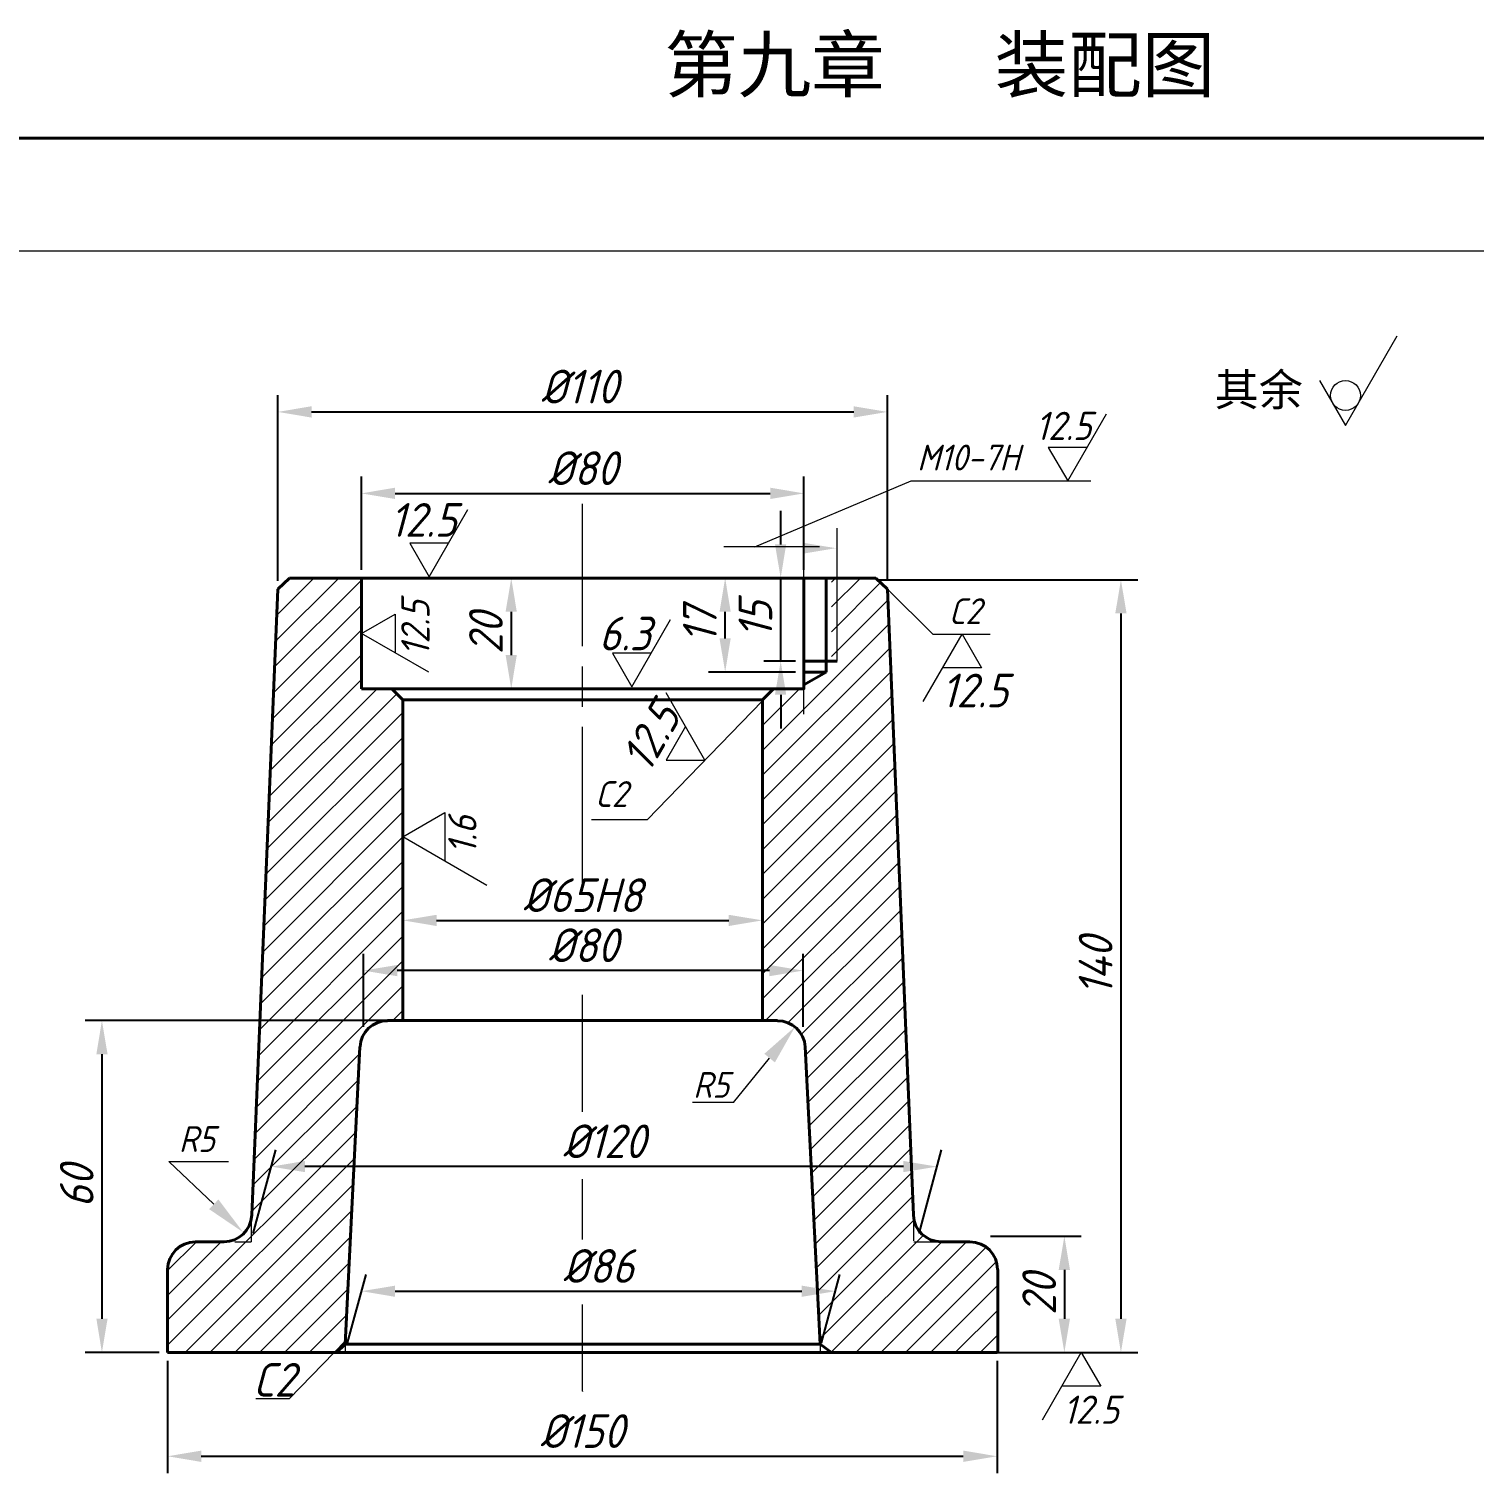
# Model space of a CAD drawing. Header units: millimetres. Extents: x 12 to 344, y 43 to 268.
# Drawn here: x 105.7 to 213, y 161 to 268.3 of the extents above; entities that cross this region are included whole.
import ezdxf

# ---------------------------------------------------------------- set-up
doc = ezdxf.new("R2010")
doc.units = ezdxf.units.MM
doc.header["$LTSCALE"] = 0.5
doc.linetypes.add('ACAD_ISO08W100', pattern=[36, 24, -3, 6, -3])
doc.layers.get('0').update_dxf_attribs({"lineweight": 15})
doc.layers.get('Defpoints').update_dxf_attribs({"lineweight": 15})
for name, color, linetype, lineweight in [('Layer1', 7, 'Continuous', 13), ('Layer2', 7, 'Continuous', 40), ('Layer3', 7, 'Continuous', 13), ('Layer4', 7, 'Continuous', 18), ('粗', 7, 'Continuous', 40), ('粗线', 7, 'Continuous', 40), ('细线', 7, 'Continuous', 13)]:
    doc.layers.add(name, color=color, linetype=linetype, lineweight=lineweight)
doc.layers.add('细实线', color=7, linetype='Continuous')
doc.styles.add('style3', font='SIMFANG.TTF', dxfattribs={"height": 2.5})
doc.styles.add('字母与数字', font='isocp.shx', dxfattribs={"oblique": 15, "height": 2.5})
doc.dimstyles.new('ISO-25', dxfattribs={"dimtxt": 2.5, "dimasz": 2.5, "dimexe": 1.25, "dimexo": 0.625, "dimtad": 1, "dimdec": 0, "dimdsep": 46, "dimtxsty": '字母与数字', "dimcen": 2.5, "dimadec": 0, "dimazin": 0, "dimtfac": 1, "dimtdec": 0, "dimtmove": 0, "dimatfit": 3, "dimfxl": 0, "dimarcsym": 0})

# ---------------------------------------------------------------- blocks, each defined once
blk = doc.blocks.new('*D25')
at = {"layer": 'Defpoints', "color": 0}
for p in [(123.73, 183.77), (122.24, 178.18), (171.66, 178.18)]:
    blk.add_point(p, dxfattribs=at)
at = {"layer": '细线', "color": 0, "lineweight": -2}
for p, q in [((122.4, 178.81), (124.07, 185.02)), ((171.83, 178.81), (173.49, 185.02)), ((170.66, 183.77), (126.23, 183.77))]:
    blk.add_line(p, q, dxfattribs=at)
at = {"layer": '细线', "color": 0}
for points in [[(126.23, 184.19), (126.23, 183.36), (123.73, 183.77)], [(170.66, 184.19), (170.66, 183.36), (173.16, 183.77)]]:
    blk.add_solid(points, dxfattribs=at)
at = {"layer": '细线', "color": 0, "insert": (148.45, 185.65), "char_height": 2.5, "attachment_point": 5, "style": '字母与数字'}
blk.add_mtext('%%C120', dxfattribs=at)
blk = doc.blocks.new('*D26')
at = {"layer": 'Defpoints', "color": 0}
for p in [(168.11, 227.35), (176.36, 169.97), (186.81, 169.97)]:
    blk.add_point(p, dxfattribs=at)
at = {"layer": '细线', "color": 0, "lineweight": -2}
for p, q in [((168.73, 227.35), (188.06, 227.35)), ((186.81, 224.85), (186.81, 172.47)), ((176.98, 169.97), (188.06, 169.97))]:
    blk.add_line(p, q, dxfattribs=at)
at = {"layer": '细线', "color": 0}
for points in [[(186.39, 224.85), (187.23, 224.85), (186.81, 227.35)], [(186.39, 172.47), (187.23, 172.47), (186.81, 169.97)]]:
    blk.add_solid(points, dxfattribs=at)
at = {"layer": '细线', "color": 0, "insert": (184.93, 198.66), "char_height": 2.5, "attachment_point": 5, "rotation": 90, "style": '字母与数字'}
blk.add_mtext('140', dxfattribs=at)
blk = doc.blocks.new('*D27')
at = {"layer": 'Defpoints', "color": 0}
for p in [(163.28, 233.77), (130.42, 227.48), (163.28, 227.48)]:
    blk.add_point(p, dxfattribs=at)
at = {"layer": '细线', "color": 0, "lineweight": -2}
for p, q in [((130.42, 228.1), (130.42, 235.02)), ((163.28, 228.1), (163.28, 235.02)), ((132.92, 233.77), (160.78, 233.77))]:
    blk.add_line(p, q, dxfattribs=at)
at = {"layer": '细线', "color": 0}
for points in [[(132.92, 234.19), (132.92, 233.35), (130.42, 233.77)], [(160.78, 234.19), (160.78, 233.35), (163.28, 233.77)]]:
    blk.add_solid(points, dxfattribs=at)
at = {"layer": '细线', "color": 0, "insert": (146.85, 235.64), "char_height": 2.5, "attachment_point": 5, "style": '字母与数字'}
blk.add_mtext('%%C80', dxfattribs=at)
blk = doc.blocks.new('*D28')
at = {"layer": 'Defpoints', "color": 0}
for p in [(160.2, 202.06), (133.5, 194.62), (160.2, 194.62)]:
    blk.add_point(p, dxfattribs=at)
at = {"layer": '细线', "color": 0, "lineweight": -2}
for p, q in [((133.5, 195.24), (133.5, 203.31)), ((160.2, 195.24), (160.2, 203.31)), ((136, 202.06), (157.7, 202.06))]:
    blk.add_line(p, q, dxfattribs=at)
at = {"layer": '细线', "color": 0}
for points in [[(136, 202.47), (136, 201.64), (133.5, 202.06)], [(157.7, 202.47), (157.7, 201.64), (160.2, 202.06)]]:
    blk.add_solid(points, dxfattribs=at)
at = {"layer": '细线', "color": 0, "insert": (146.85, 203.93), "char_height": 2.5, "attachment_point": 5, "style": '字母与数字'}
blk.add_mtext('%%C65H8', dxfattribs=at)
blk = doc.blocks.new('*D29')
at = {"layer": 'Defpoints', "color": 0}
for p in [(130.59, 198.33), (130.59, 193.52), (163.21, 193.52)]:
    blk.add_point(p, dxfattribs=at)
at = {"layer": '细线', "color": 0, "lineweight": -2}
for p, q in [((130.59, 194.15), (130.59, 199.58)), ((163.21, 194.15), (163.21, 199.58)), ((160.71, 198.33), (133.09, 198.33))]:
    blk.add_line(p, q, dxfattribs=at)
at = {"layer": '细线', "color": 0}
for points in [[(133.09, 198.75), (133.09, 197.91), (130.59, 198.33)], [(160.71, 198.75), (160.71, 197.91), (163.21, 198.33)]]:
    blk.add_solid(points, dxfattribs=at)
at = {"layer": '细线', "color": 0, "insert": (146.9, 200.21), "char_height": 2.5, "attachment_point": 5, "style": '字母与数字'}
blk.add_mtext('%%C80', dxfattribs=at)
blk = doc.blocks.new('*D30')
at = {"layer": 'Defpoints', "color": 0}
for p in [(165.62, 174.52), (129.23, 170.05), (164.42, 170.05)]:
    blk.add_point(p, dxfattribs=at)
at = {"layer": '细线', "color": 0, "lineweight": -2}
for p, q in [((129.4, 170.68), (130.77, 175.77)), ((164.59, 170.68), (165.95, 175.77)), ((132.93, 174.52), (163.12, 174.52))]:
    blk.add_line(p, q, dxfattribs=at)
at = {"layer": '细线', "color": 0}
for points in [[(132.93, 174.93), (132.93, 174.1), (130.43, 174.52)], [(163.12, 174.93), (163.12, 174.1), (165.62, 174.52)]]:
    blk.add_solid(points, dxfattribs=at)
at = {"layer": '细线', "color": 0, "insert": (148.02, 176.39), "char_height": 2.5, "attachment_point": 5, "style": '字母与数字'}
blk.add_mtext('%%C86', dxfattribs=at)
blk = doc.blocks.new('*D31')
at = {"layer": 'Defpoints', "color": 0}
for p in [(169.47, 239.82), (124.22, 226.66), (169.47, 226.66)]:
    blk.add_point(p, dxfattribs=at)
at = {"layer": '细线', "color": 0, "lineweight": -2}
for p, q in [((124.22, 227.28), (124.22, 241.07)), ((169.47, 227.28), (169.47, 241.07)), ((126.72, 239.82), (166.97, 239.82))]:
    blk.add_line(p, q, dxfattribs=at)
at = {"layer": '细线', "color": 0}
for points in [[(126.72, 240.24), (126.72, 239.4), (124.22, 239.82)], [(166.97, 240.24), (166.97, 239.4), (169.47, 239.82)]]:
    blk.add_solid(points, dxfattribs=at)
at = {"layer": '细线', "color": 0, "insert": (146.62, 241.7), "char_height": 2.5, "attachment_point": 5, "style": '字母与数字'}
blk.add_mtext('%%C110', dxfattribs=at)
blk = doc.blocks.new('*D32')
at = {"layer": 'Defpoints', "color": 0}
for p in [(161.55, 227.48), (163.28, 227.48), (163.28, 221.32)]:
    blk.add_point(p, dxfattribs=at)
at = {"layer": '细线', "color": 0, "lineweight": -2}
for p, q in [((161.55, 229.98), (161.55, 232.48)), ((162.65, 227.48), (160.3, 227.48)), ((161.55, 221.32), (161.55, 227.48)), ((162.65, 221.32), (160.3, 221.32)), ((161.55, 218.82), (161.55, 216.32))]:
    blk.add_line(p, q, dxfattribs=at)
at = {"layer": '细线', "color": 0}
for points in [[(161.13, 229.98), (161.96, 229.98), (161.55, 227.48)], [(161.13, 218.82), (161.96, 218.82), (161.55, 221.32)]]:
    blk.add_solid(points, dxfattribs=at)
at = {"layer": '细线', "color": 0, "insert": (159.67, 224.4), "char_height": 2.5, "attachment_point": 5, "rotation": 90, "style": '字母与数字'}
blk.add_mtext('15', dxfattribs=at)
blk = doc.blocks.new('*D33')
at = {"layer": 'Defpoints', "color": 0}
for p in [(157.43, 227.48), (163.28, 227.48), (163.28, 220.5)]:
    blk.add_point(p, dxfattribs=at)
at = {"layer": '细线', "color": 0, "lineweight": -2}
for p, q in [((162.65, 227.48), (156.18, 227.48)), ((157.43, 223), (157.43, 224.98)), ((162.65, 220.5), (156.18, 220.5))]:
    blk.add_line(p, q, dxfattribs=at)
at = {"layer": '细线', "color": 0}
for points in [[(157.01, 224.98), (157.84, 224.98), (157.43, 227.48)], [(157.01, 223), (157.84, 223), (157.43, 220.5)]]:
    blk.add_solid(points, dxfattribs=at)
at = {"layer": '细线', "color": 0, "insert": (155.55, 223.99), "char_height": 2.5, "attachment_point": 5, "rotation": 90, "style": '字母与数字'}
blk.add_mtext('17', dxfattribs=at)
blk = doc.blocks.new('*D34')
at = {"layer": 'Defpoints', "color": 0}
for p in [(130.42, 227.48), (130.42, 219.26), (141.55, 219.26)]:
    blk.add_point(p, dxfattribs=at)
at = {"layer": '细线', "color": 0, "lineweight": -2}
for p, q in [((131.04, 227.48), (142.8, 227.48)), ((141.55, 224.98), (141.55, 221.76)), ((131.04, 219.26), (142.8, 219.26))]:
    blk.add_line(p, q, dxfattribs=at)
at = {"layer": '细线', "color": 0}
for points in [[(141.13, 224.98), (141.96, 224.98), (141.55, 227.48)], [(141.13, 221.76), (141.96, 221.76), (141.55, 219.26)]]:
    blk.add_solid(points, dxfattribs=at)
at = {"layer": '细线', "color": 0, "insert": (139.67, 223.37), "char_height": 2.5, "attachment_point": 5, "rotation": 90, "style": '字母与数字'}
blk.add_mtext('20', dxfattribs=at)
blk = doc.blocks.new('*D35')
at = {"layer": 'Defpoints', "color": 0}
for p in [(133.5, 194.62), (111.16, 169.97), (116.04, 169.97)]:
    blk.add_point(p, dxfattribs=at)
at = {"layer": '细线', "color": 0, "lineweight": -2}
for p, q in [((132.87, 194.62), (109.91, 194.62)), ((111.16, 192.12), (111.16, 172.47)), ((115.42, 169.97), (109.91, 169.97))]:
    blk.add_line(p, q, dxfattribs=at)
at = {"layer": '细线', "color": 0}
for points in [[(110.75, 192.12), (111.58, 192.12), (111.16, 194.62)], [(110.75, 172.47), (111.58, 172.47), (111.16, 169.97)]]:
    blk.add_solid(points, dxfattribs=at)
at = {"layer": '细线', "color": 0, "insert": (109.29, 182.3), "char_height": 2.5, "attachment_point": 5, "rotation": 90, "style": '字母与数字'}
blk.add_mtext('60', dxfattribs=at)
blk = doc.blocks.new('*D36')
at = {"layer": 'Defpoints', "color": 0}
for p in [(176.5, 178.6), (176.36, 169.97), (182.61, 169.97)]:
    blk.add_point(p, dxfattribs=at)
at = {"layer": '细线', "color": 0, "lineweight": -2}
for p, q in [((177.13, 178.6), (183.86, 178.6)), ((182.61, 176.1), (182.61, 172.47)), ((176.98, 169.97), (183.86, 169.97))]:
    blk.add_line(p, q, dxfattribs=at)
at = {"layer": '细线', "color": 0}
for points in [[(182.19, 176.1), (183.03, 176.1), (182.61, 178.6)], [(182.19, 172.47), (183.03, 172.47), (182.61, 169.97)]]:
    blk.add_solid(points, dxfattribs=at)
at = {"layer": '细线', "color": 0, "insert": (180.74, 174.29), "char_height": 2.5, "attachment_point": 5, "rotation": 90, "style": '字母与数字'}
blk.add_mtext('20', dxfattribs=at)
blk = doc.blocks.new('*D39')
at = {"layer": 'Defpoints', "color": 0, "linetype": 'Continuous'}
for p in [(116.04, 169.97), (177.61, 169.97), (177.61, 162.26)]:
    blk.add_point(p, dxfattribs=at)
at = {"layer": 'Layer3', "color": 0, "linetype": 'Continuous', "lineweight": -2}
for p, q in [((116.04, 169.35), (116.04, 161.01)), ((177.61, 169.35), (177.61, 161.01)), ((118.54, 162.26), (175.11, 162.26))]:
    blk.add_line(p, q, dxfattribs=at)
at = {"layer": 'Layer3', "color": 0, "linetype": 'Continuous'}
for points in [[(118.54, 162.68), (118.54, 161.84), (116.04, 162.26)], [(175.11, 162.68), (175.11, 161.84), (177.61, 162.26)]]:
    blk.add_solid(points, dxfattribs=at)
at = {"layer": 'Layer3', "color": 0, "linetype": 'Continuous', "insert": (146.82, 164.13), "char_height": 2.5, "attachment_point": 5, "style": '字母与数字'}
blk.add_mtext('%%c150', dxfattribs=at)

msp = doc.modelspace()

# ---------------------------------------------------------------- hatches: boundary and pattern name
at = {"layer": 'Layer3'}
h = msp.add_hatch(dxfattribs=at)
h.set_pattern_fill('ANSI31', color=256, scale=0.41076, style=0)
h.set_pattern_definition([(45, (146.8481, 169.9722), (-0.922183, 0.922183), [])])
h.paths.add_polyline_path([(133.5, 218.44), (132.68, 219.26), (130.42, 219.26), (130.42, 227.48), (125.08, 227.48), (124.22, 226.66), (122.28, 180.16, -0.402069), (120.23, 178.19), (118.09, 178.19, 0.414214), (116.04, 176.13), (116.04, 169.97), (128.57, 169.97), (129.22, 170.59), (130.32, 192.67, -0.399656), (132.37, 194.62), (133.5, 194.62)])
h.paths.add_polyline_path([(164.92, 220.5), (163.28, 219.55), (163.28, 219.26), (161.02, 219.26), (160.2, 218.44), (160.2, 194.62), (161.32, 194.62, -0.399656), (163.38, 192.67), (164.48, 170.59), (165.33, 169.97), (177.66, 169.97), (177.66, 176.13, 0.414214), (175.6, 178.19), (173.46, 178.19, -0.402069), (171.41, 180.16), (169.47, 226.66), (168.62, 227.48), (165.33, 227.48), (165.33, 222.55), (165.33, 221.32), (164.92, 221.32)])

# ---------------------------------------------------------------- linework, layer by layer
for p, q in [((12.18, 251.79), (342.18, 251.79)), ((203.48, 238.82), (207.32, 245.47)), ((201.56, 242.15), (203.48, 238.82)), ((182.86, 234.69), (185.74, 239.68)), ((181.42, 237.18), (182.86, 234.69)), ((184.3, 237.18), (181.42, 237.18)), ((135.45, 227.57), (138.33, 232.56)), ((134.01, 230.07), (135.45, 227.57)), ((136.89, 230.07), (134.01, 230.07)), ((130.44, 223.36), (132.93, 224.8)), ((132.93, 224.8), (132.93, 221.92)), ((150.5, 219.41), (153.38, 224.4)), ((135.42, 220.48), (130.44, 223.36)), ((172.14, 218.32), (175.02, 223.31)), ((175.02, 223.31), (176.46, 220.81)), ((149.06, 221.91), (150.5, 219.41)), ((151.94, 221.91), (149.06, 221.91)), ((176.46, 220.81), (173.58, 220.81)), ((155.93, 213.96), (153.05, 218.95)), ((154.49, 216.46), (153.05, 213.96)), ((153.05, 213.96), (155.93, 213.96)), ((133.5, 208.26), (136.62, 210.06)), ((136.62, 210.06), (136.62, 206.46)), ((139.73, 204.66), (133.5, 208.26)), ((180.99, 164.97), (183.87, 169.96)), ((183.87, 169.96), (185.31, 167.46)), ((185.31, 167.46), (182.43, 167.46))]:
    msp.add_line(p, q)
at = {"linetype": 'ACAD_ISO08W100'}
for p, q in [((163.28, 217.37), (163.28, 229.37)), ((146.85, 187.84), (146.85, 196.53)), ((146.85, 178.36), (146.85, 182.85)), ((146.85, 167.1), (146.85, 173.53)), ((146.85, 167.1), (146.85, 167.07))]:
    msp.add_line(p, q, dxfattribs=at)
at = {"layer": 'Layer1'}
for p, q in [((165.75, 222.55), (165.75, 227.47)), ((165.75, 221.32), (165.75, 222.55)), ((158.04, 188.53), (155, 188.53))]:
    msp.add_line(p, q, dxfattribs=at)
for points in [[(160.34, 192.15), (161.12, 191.51), (162.62, 194.16)], [(119.81, 181.33), (119.12, 180.61), (121.64, 178.9)]]:
    msp.add_solid(points, dxfattribs=at)
at = {"layer": 'Layer2'}
for p, q in [((124.22, 226.66), (125.08, 227.48)), ((125.08, 227.48), (168.62, 227.48)), ((130.42, 227.48), (130.42, 219.26)), ((138.63, 227.48), (159.17, 227.48)), ((163.28, 219.26), (163.28, 227.48)), ((164.92, 222.55), (164.92, 227.47)), ((168.62, 227.48), (169.47, 226.66)), ((122.28, 180.16), (124.22, 226.66)), ((169.47, 226.66), (171.41, 180.16)), ((164.92, 222.55), (164.92, 220.5)), ((163.28, 221.32), (165.75, 221.32)), ((164.92, 220.5), (163.28, 220.5)), ((163.28, 219.55), (164.92, 220.5)), ((130.42, 219.26), (133.5, 219.26)), ((133.5, 218.44), (132.68, 219.26)), ((133.5, 219.26), (160.2, 219.26)), ((160.2, 218.44), (161.02, 219.26)), ((133.5, 218.44), (133.5, 194.62)), ((133.5, 218.44), (160.2, 218.44)), ((160.2, 218.44), (160.2, 194.62)), ((132.37, 194.62), (136.58, 194.62)), ((161.32, 194.62), (157.12, 194.62)), ((129.22, 170.59), (130.32, 192.67)), ((163.38, 192.67), (164.48, 170.59)), ((118.09, 178.19), (120.23, 178.19)), ((173.46, 178.19), (175.6, 178.19)), ((116.04, 169.97), (116.04, 176.13)), ((177.66, 176.13), (177.66, 169.97)), ((128.57, 169.97), (177.61, 169.97)), ((129.22, 170.59), (164.54, 170.59)), ((164.48, 170.59), (165.33, 169.97))]:
    msp.add_line(p, q, dxfattribs=at)
msp.add_lwpolyline([(163.28, 219.78), (163.28, 219.26), (160.2, 219.26)], dxfattribs=at)
for centre, start, end in [((132.37, 192.56), 90, 177.1376), ((161.32, 192.56), 2.8624, 90), ((120.23, 180.24), 270, 357.6141), ((173.46, 180.24), 182.3859, 270), ((118.09, 176.13), 90, 180), ((175.6, 176.13), 0, 90)]:
    msp.add_arc(centre, 2.05, start, end, dxfattribs=at)
at = {"layer": 'Layer3'}
msp.add_line((146.85, 227.48), (159.17, 227.48), dxfattribs=at)
at = {"layer": 'Layer4'}
for p, q in [((172.85, 223.32), (177.11, 223.32)), ((163.28, 219.26), (160.2, 219.26)), ((163.28, 219.26), (160.2, 219.26)), ((163.28, 219.26), (163.28, 219.78)), ((160.2, 218.36), (151.63, 209.53)), ((151.63, 209.53), (147.5, 209.53)), ((171.44, 178.27), (171.44, 180.35)), ((171.44, 178.18), (173.23, 178.18)), ((164.48, 170.59), (164.48, 170.05))]:
    msp.add_line(p, q, dxfattribs=at)
msp.add_solid([(163.19, 230.11), (165.65, 229.7), (163.19, 229.29)], dxfattribs=at)
at = {"layer": '粗'}
for p, q in [((136.58, 194.62), (157.12, 194.62)), ((128.57, 169.97), (116.04, 169.97)), ((129.22, 170.59), (128.57, 169.97))]:
    msp.add_line(p, q, dxfattribs=at)
at = {"layer": '粗线'}
msp.add_line((342.18, 260.16), (12.18, 260.16), dxfattribs=at)
at = {"layer": '细线'}
for p, q in [((159.62, 229.8), (171.23, 234.69)), ((171.23, 234.69), (184.57, 234.69)), ((165.75, 227.19), (165.75, 231.18)), ((164.44, 229.8), (157.33, 229.8)), ((169.47, 226.66), (172.85, 223.32)), ((158.04, 188.53), (160.73, 191.83)), ((116.12, 184.16), (120.57, 184.16)), ((116.12, 184.16), (119.46, 180.97)), ((122.24, 180.56), (122.24, 178.18)), ((121.04, 178.18), (122.24, 178.18)), ((129.23, 170.79), (129.23, 170.05)), ((128.4, 169.97), (125.07, 166.53)), ((125.07, 166.53), (122.58, 166.53))]:
    msp.add_line(p, q, dxfattribs=at)
at = {"layer": '细线', "linetype": 'ACAD_ISO08W100'}
msp.add_line((146.85, 204.42), (146.85, 233), dxfattribs=at)
at = {"layer": '细线', "linetype": 'Continuous'}
msp.add_circle((203.48, 241.04), 1.11, dxfattribs=at)

# ---------------------------------------------------------------- texts
at = {"width": 9.3225, "attachment_point": 1, "style": '字母与数字'}
for s, insert, char_height in [('12.5', (180.46, 239.83), 2.1), ('12.5', (132.54, 233.05), 2.5), ('6.3', (148.05, 224.61), 2.5), ('12.5', (173.48, 220.38), 2.5), ('12.5', (182.5, 166.77), 2.1)]:
    msp.add_mtext(s, dxfattribs=dict(at, insert=insert, char_height=char_height))
at = {"char_height": 2.1, "width": 9.3225, "attachment_point": 1, "rotation": 90, "style": '字母与数字'}
for s, insert in [('12.5', (133.38, 221.67)), ('1.6', (136.87, 206.97))]:
    msp.add_mtext(s, dxfattribs=dict(at, insert=insert))
at = {"layer": '粗线', "insert": (152.91, 267.61), "char_height": 4, "width": 306.2828, "attachment_point": 1}
msp.add_mtext('{\\fSimHei|b0|i0|c134|p2;第九章   装配图}', dxfattribs=at)
at = {"layer": '细实线', "linetype": 'Continuous', "insert": (149.59, 214.18), "char_height": 2.5, "width": 4.3226, "attachment_point": 1, "rotation": 60, "style": '字母与数字'}
msp.add_mtext('12.5', dxfattribs=at)
at = {"layer": '细线', "linetype": 'Continuous', "insert": (193.77, 242.67), "char_height": 2, "width": 8.1445, "attachment_point": 1, "style": 'style3'}
msp.add_mtext('{\\H1.2x;其余}', dxfattribs=at)
at = {"layer": '细线', "attachment_point": 1, "style": '字母与数字'}
for s, insert, char_height, width in [('M10-7H', (171.68, 237.39), 1.92, 7.0421), ('C2', (174.02, 225.98), 1.92, 3.6273), ('C2', (147.77, 212.4), 1.92, 2.638), ('C2', (122.36, 169.19), 2.5, 2.638)]:
    msp.add_mtext(s, dxfattribs=dict(at, insert=insert, char_height=char_height, width=width))
at = {"layer": '细线', "char_height": 1.92, "attachment_point": 9, "style": '字母与数字'}
for insert in [(157.73, 188.88), (119.55, 184.86)]:
    msp.add_mtext('R5', dxfattribs=dict(at, insert=insert))

# ---------------------------------------------------------------- dimensions: what is measured, and where the dimension line sits
at = {"layer": 'Layer3', "linetype": 'Continuous'}
dim = msp.add_linear_dim(base=(177.61, 162.26), p1=(116.04, 169.97), p2=(177.61, 169.97), text='%%c150', dimstyle='ISO-25', dxfattribs=at)
dim.commit()
dim.dimension.update_dxf_attribs({"geometry": '*D39', "text_midpoint": (146.82, 164.13)})
at = {"layer": '细线'}
dim = msp.add_linear_dim(base=(169.47, 239.82), p1=(124.22, 226.66), p2=(169.47, 226.66), text='%%C110', dimstyle='ISO-25', dxfattribs=at)
dim.commit()
dim.dimension.update_dxf_attribs({"geometry": '*D31', "text_midpoint": (146.62, 239.82), "dimtype": 160})
for base, p1, p2, text, picture, middle in [((163.28, 233.77), (130.42, 227.48), (163.28, 227.48), '%%C80', '*D27', (146.85, 235.64)), ((160.2, 202.06), (133.5, 194.62), (160.2, 194.62), '%%C65H8', '*D28', (146.85, 203.93)), ((130.59, 198.33), (163.21, 193.52), (130.59, 193.52), '%%C80', '*D29', (146.9, 200.21)), ((123.73, 183.77), (171.66, 178.18), (122.24, 178.18), '%%C120', '*D25', (148.45, 185.65)), ((165.62, 174.52), (129.23, 170.05), (164.42, 170.05), '%%C86', '*D30', (148.02, 176.39))]:
    dim = msp.add_linear_dim(base=base, p1=p1, p2=p2, text=text, dimstyle='ISO-25', dxfattribs=at)
    dim.commit()
    dim.dimension.update_dxf_attribs({"geometry": picture, "text_midpoint": middle})
for base, p1, p2, text, picture, middle in [((161.55, 227.48), (163.28, 221.32), (163.28, 227.48), '15', '*D32', (159.67, 224.4)), ((141.55, 219.26), (130.42, 227.48), (130.42, 219.26), '20', '*D34', (139.67, 223.37)), ((186.81, 169.97), (168.11, 227.35), (176.36, 169.97), '140', '*D26', (184.93, 198.66)), ((111.16, 169.97), (133.5, 194.62), (116.04, 169.97), '60', '*D35', (109.29, 182.3)), ((182.61, 169.97), (176.5, 178.6), (176.36, 169.97), '20', '*D36', (180.74, 174.29))]:
    dim = msp.add_linear_dim(base=base, p1=p1, p2=p2, angle=90, text=text, dimstyle='ISO-25', dxfattribs=at)
    dim.commit()
    dim.dimension.update_dxf_attribs({"geometry": picture, "text_midpoint": middle})
dim = msp.add_linear_dim(base=(157.43, 227.48), p1=(163.28, 220.5), p2=(163.28, 227.48), angle=90, text='17', dimstyle='ISO-25', dxfattribs=at)
dim.commit()
dim.dimension.update_dxf_attribs({"geometry": '*D33', "text_midpoint": (157.43, 223.99), "dimtype": 160})

doc.saveas('drawing.dxf')
